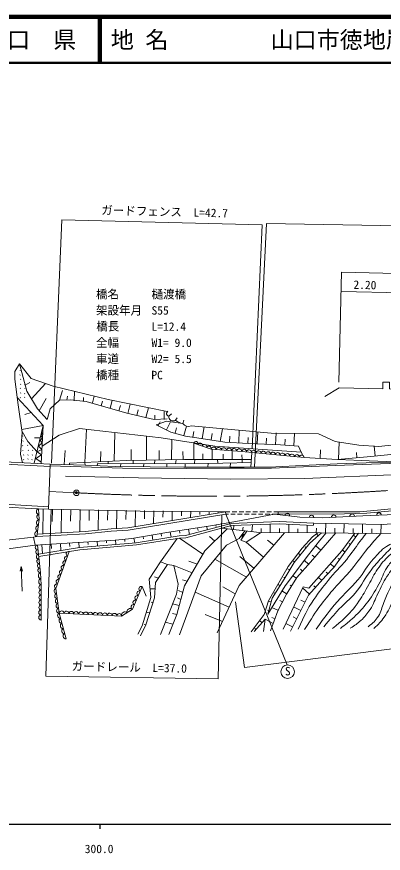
# Model space of a CAD drawing. Units: millimetres, scale not verified. Extents: x 40000 to 680000, y 20000 to 380000.
# Drawn here: x 349977 to 429468, y 198715 to 380000 of the extents above; entities that cross this region are included whole.
import ezdxf
from ezdxf.enums import TextEntityAlignment as Align

# ---------------------------------------------------------------- set-up
doc = ezdxf.new("R2010")
doc.units = ezdxf.units.MM
doc.header["$LTSCALE"] = 1000
doc.header["$PDMODE"] = 32
doc.header["$PDSIZE"] = 500
doc.linetypes.add('CHAIN', pattern=[18.5, 12, -1.5, 3.5, -1.5])
for name, color, linetype, lineweight in [('M-BGD', 7, 'Continuous', 13), ('M-BMK', 2, 'CHAIN', 13), ('M-BMK-SRVR', 3, 'Continuous', 13), ('M-STR-HTXT', 7, 'Continuous', 13), ('M-STR-STR1', 1, 'Continuous', 13), ('M-TTL', 2, 'Continuous', 140), ('M-TTL-BAND', 7, 'Continuous', 25), ('M-TTL-LINE', 7, 'Continuous', 50)]:
    doc.layers.add(name, color=color, linetype=linetype, lineweight=lineweight)
doc.layers.add('M-TTL-TXT', color=7, linetype='Continuous')
doc.styles.add('ＭＳ ゴシック', font='')
doc.styles.get('ＭＳ ゴシック').set_extended_font_data('MS Gothic')

msp = doc.modelspace()

# ---------------------------------------------------------------- linework, layer by layer
at = {"layer": 'M-BGD'}
for p, q in [((420300, 320490), (465284, 319449)), ((350701, 303274), (350730, 303303)), ((350681, 302333), (350752, 302404)), ((350832, 301370), (350903, 301440)), ((350709, 299463), (350780, 299534)), ((350810, 300331), (350880, 300401)), ((351686, 300279), (351757, 300349)), ((351701, 299433), (351772, 299504)), ((351822, 300179), (352799, 300721)), ((353185, 297160), (356216, 300505)), ((355724, 291385), (350099, 297507)), ((350712, 297394), (350783, 297465)), ((350772, 298405), (350842, 298475)), ((351680, 297463), (351751, 297533)), ((351690, 298270), (351761, 298340)), ((359277, 296878), (359883, 298969)), ((360844, 296926), (361001, 297791)), ((362445, 296774), (362543, 298851)), ((364444, 296703), (364482, 297514)), ((366396, 296295), (366787, 297761)), ((354829, 294596), (356348, 297276)), ((368307, 295700), (368566, 296670)), ((370227, 295137), (370682, 296845)), ((372146, 294574), (372453, 295724)), ((374069, 294023), (374610, 296050)), ((353136, 294202), (351766, 293836)), ((376021, 293578), (376341, 294777)), ((377972, 293134), (378538, 295255)), ((381926, 292685), (381958, 294574)), ((382763, 294489), (382434, 294109)), ((383544, 293924), (382968, 293441)), ((379927, 292718), (379942, 293662)), ((380641, 291323), (381069, 292208)), ((382442, 290452), (383298, 292222)), ((384777, 293071), (384417, 292547)), ((386227, 292547), (385991, 291838)), ((355724, 291385), (351096, 290559)), ((364780, 283393), (365136, 290590)), ((384304, 289750), (384617, 290933)), ((386238, 289239), (386769, 291252)), ((388200, 288873), (388367, 290124)), ((390182, 288603), (390593, 291093)), ((394129, 287952), (394586, 290724)), ((398111, 287637), (398248, 290386)), ((351251, 289072), (351322, 289142)), ((355102, 288765), (353845, 288752)), ((371112, 283690), (371248, 289882)), ((383564, 283984), (383621, 288357)), ((392155, 288277), (392384, 289663)), ((396114, 287736), (396182, 289111)), ((400109, 287537), (400173, 288827)), ((402106, 287437), (402235, 290017)), ((404104, 287338), (404169, 288649)), ((406101, 287237), (406245, 289858)), ((408098, 287127), (408172, 288470)), ((410095, 287018), (410242, 289702)), ((351249, 287016), (351319, 287087)), ((351288, 288013), (351358, 288084)), ((352283, 287948), (352354, 288019)), ((352308, 287063), (352378, 287134)), ((388351, 284031), (388352, 287619)), ((419752, 284154), (419901, 287799)), ((427722, 284789), (427526, 286986)), ((351268, 285945), (351339, 286016)), ((351438, 285017), (351509, 285088)), ((352396, 285001), (352466, 285072)), ((352428, 286027), (352499, 286098)), ((353300, 285022), (353370, 285093)), ((353375, 286032), (353446, 286102)), ((360272, 282963), (360519, 286009)), ((368153, 283551), (368224, 285747)), ((374812, 283836), (374811, 286218)), ((380874, 283939), (380838, 286026)), ((386045, 284026), (385975, 285799)), ((390342, 284031), (390360, 285275)), ((394728, 284032), (394728, 285170)), ((396667, 284032), (396699, 285960)), ((398852, 284033), (398816, 285065)), ((400758, 282408), (400951, 285595)), ((415755, 284318), (415830, 286140)), ((423738, 284433), (423640, 285532)), ((351418, 283969), (351488, 284039)), ((352373, 284128), (352444, 284199)), ((353277, 284003), (353348, 284074)), ((364824, 282812), (364780, 283393)), ((369839, 283174), (369838, 283631)), ((372490, 282495), (372542, 283161)), ((375225, 283149), (375234, 283843)), ((377505, 282448), (377568, 283138)), ((379838, 283127), (379921, 283922)), ((382562, 282394), (382511, 283114)), ((384385, 283139), (384577, 284001)), ((386498, 282353), (386498, 283170)), ((388560, 283200), (388630, 284031)), ((391408, 282368), (391460, 283242)), ((393592, 283272), (393539, 284032)), ((396242, 282383), (396303, 283320)), ((398853, 283369), (398852, 284033)), ((412279, 284460), (419575, 284065)), ((419669, 284073), (426372, 283761)), ((426372, 283761), (432152, 283514)), ((355703, 273318), (355619, 267933)), ((357702, 273287), (357661, 270595)), ((359702, 273256), (359624, 268219)), ((361702, 273225), (361663, 270706)), ((363702, 273194), (363629, 268504)), ((365702, 273163), (365665, 270818)), ((367701, 273132), (367634, 268789)), ((369701, 273101), (369667, 270930)), ((371701, 273070), (371639, 269075)), ((373701, 273039), (373670, 271042)), ((375700, 273008), (375646, 269503)), ((377700, 272977), (377673, 271225)), ((379700, 272946), (379657, 270159)), ((381700, 272915), (381678, 271522)), ((383699, 272884), (383667, 270815)), ((385699, 272853), (385683, 271819)), ((387699, 272822), (387678, 271471)), ((389699, 272791), (389688, 272116)), ((391698, 272760), (391689, 272127)), ((393698, 272729), (393693, 272413)), ((396198, 272712), (395255, 272710)), ((395255, 272710), (395337, 272216)), ((395337, 272216), (395875, 272215)), ((395337, 272216), (408633, 239549)), ((396375, 272215), (397375, 272214)), ((397698, 272713), (396698, 272712)), ((397875, 272214), (398875, 272213)), ((399198, 272715), (398198, 272714)), ((399375, 272213), (400375, 272212)), ((400698, 272717), (399698, 272716)), ((400875, 272212), (401875, 272211)), ((402198, 272719), (401198, 272718)), ((402375, 272211), (403375, 272210)), ((403698, 272721), (402698, 272720)), ((403875, 272210), (404875, 272209)), ((405198, 272723), (404198, 272722)), ((405375, 272209), (405912, 272209)), ((406641, 272725), (405698, 272724)), ((405912, 272209), (406661, 272242)), ((406661, 272242), (406641, 272725)), ((416950, 268122), (416976, 270217)), ((420950, 268073), (420976, 270146)), ((383284, 268304), (383471, 267191)), ((385257, 268634), (385350, 268078)), ((387232, 268950), (387413, 267815)), ((389207, 269264), (389297, 268697)), ((391182, 269579), (391299, 268845)), ((393157, 269894), (393216, 269527)), ((395002, 269088), (395028, 269306)), ((396988, 268854), (397091, 269730)), ((398975, 268621), (399062, 269362)), ((400962, 268393), (401123, 269876)), ((402951, 268192), (402952, 269105)), ((404951, 268189), (404953, 270014)), ((406951, 268187), (406952, 269069)), ((408951, 268184), (408953, 269949)), ((410951, 268182), (410952, 269000)), ((412951, 268171), (412971, 269808)), ((414950, 268147), (414963, 269194)), ((418950, 268097), (418963, 269134)), ((422950, 268048), (422962, 269073)), ((424950, 268024), (424975, 270074)), ((426950, 267999), (426962, 269013)), ((428949, 267974), (428974, 270002)), ((354336, 267341), (353652, 267221)), ((371413, 266615), (371478, 265648)), ((373406, 266775), (373448, 266293)), ((375394, 266982), (375559, 265997)), ((377367, 267312), (377449, 266820)), ((379339, 267643), (379517, 266584)), ((381312, 267973), (381401, 267444)), ((390333, 263558), (385248, 266971)), ((392910, 266365), (391752, 267368)), ((405717, 265505), (404392, 266547)), ((415320, 267515), (414958, 267931)), ((423544, 267244), (422997, 267638)), ((355448, 265555), (355573, 263645)), ((357444, 265686), (357506, 264731)), ((359439, 265817), (359539, 264295)), ((361435, 265948), (361485, 265187)), ((363431, 266079), (363505, 264944)), ((365426, 266212), (365465, 265644)), ((367422, 266346), (367492, 265308)), ((369417, 266481), (369452, 265961)), ((403490, 262906), (399751, 266111)), ((412715, 264941), (412499, 265113)), ((415917, 264364), (414836, 265309)), ((422375, 265620), (422102, 265817)), ((401427, 260498), (398333, 263013)), ((411471, 263376), (411012, 263740)), ((414600, 262858), (414060, 263331)), ((421207, 263997), (420567, 264458)), ((382674, 261322), (381173, 261886)), ((384054, 261060), (388007, 259508)), ((389091, 261396), (387327, 262052)), ((399780, 258577), (392940, 262449)), ((410226, 261810), (409997, 261992)), ((413283, 261353), (412361, 262160)), ((418870, 260751), (417949, 261414)), ((420039, 262374), (419719, 262604)), ((350975, 260871), (350740, 259864)), ((351126, 255519), (350975, 260871)), ((350975, 260871), (351266, 259879)), ((409179, 260107), (408715, 260389)), ((411966, 259848), (411505, 260252)), ((417528, 259270), (417111, 259655)), ((380688, 258323), (379861, 258617)), ((386945, 257658), (385927, 257977)), ((408141, 258397), (407909, 258538)), ((410670, 258328), (409844, 258808)), ((416171, 257801), (415381, 258530)), ((377188, 256519), (378020, 254440)), ((379969, 256008), (378881, 256010)), ((385982, 255240), (385096, 255690)), ((397383, 254972), (394698, 256449)), ((407080, 256702), (406644, 256980)), ((409665, 256599), (409252, 256839)), ((413457, 254862), (411963, 256242)), ((414814, 256331), (414419, 256696)), ((385557, 253690), (384856, 254089)), ((396047, 252067), (388650, 255288)), ((406003, 255017), (405785, 255156)), ((408660, 254869), (407480, 255555)), ((379510, 253064), (379114, 253111)), ((385204, 252402), (383787, 252798)), ((405160, 253228), (404598, 253378)), ((407656, 253140), (407065, 253483)), ((411601, 251331), (410021, 252119)), ((412494, 253121), (411584, 253575)), ((378789, 250800), (378059, 250977)), ((384678, 250481), (383773, 250700)), ((394616, 248955), (390810, 250440)), ((404646, 251296), (404364, 251370)), ((406759, 251358), (405289, 251944)), ((383823, 248328), (382201, 248813)), ((403191, 248680), (402645, 249169)), ((403858, 249426), (403505, 246747)), ((406019, 249500), (405284, 249793)), ((409816, 247752), (408317, 248499)), ((410709, 249541), (409919, 249935)), ((377955, 248185), (377641, 248303)), ((401858, 247189), (401585, 247433))]:
    msp.add_line(p, q, dxfattribs=at)
for points in [[(419835, 300797), (420398, 324669), (465380, 323568), (464808, 298909)], [(548778, 312095), (545899, 311997), (534281, 309639), (531678, 308293), (528568, 307612), (525236, 305397), (518821, 304090), (507950, 300080), (504772, 298268), (492060, 295179), (489892, 293308), (476794, 293605), (457280, 289714), (445103, 288586), (428410, 286893), (424134, 287130), (419055, 287932), (415431, 289625), (405184, 289744), (387839, 291348)], [(351208, 283342), (350772, 285215), (351191, 289915), (350300, 295925), (349601, 301428), (349566, 303141), (350545, 304783), (353078, 301586), (357848, 299943), (369842, 297015), (382601, 294432)], [(350545, 304783), (352192, 298845), (354450, 295013), (356569, 292685)], [(357238, 282711), (372912, 282183), (386861, 282068), (396213, 282171), (405257, 282151), (419105, 282767), (436652, 283378), (445840, 284251), (456550, 285193), (463806, 285923), (469263, 286549), (475666, 287536), (482274, 288440), (490013, 289550), (498062, 290537), (502757, 291152), (507351, 292272), (515922, 294071), (526415, 296198), (537822, 298601), (546750, 300400), (553860, 302025), (559265, 303666)], [(360569, 280439), (376400, 280053), (396359, 279756), (412427, 279904), (432921, 280825), (447445, 281865), (466335, 284033), (478720, 285607), (498379, 289011), (513170, 291565), (535030, 295931), (549643, 299466), (559649, 302355)], [(416801, 297722), (419925, 299572), (429336, 299377), (429336, 300837), (430848, 300837), (430848, 299377), (464762, 298456), (468656, 295590)], [(382636, 292842), (379788, 292720), (373883, 294065), (365060, 296651), (361548, 296948), (359277, 296878), (357250, 295009), (356569, 292685)], [(406641, 272725), (424366, 272730), (439653, 274145), (455849, 275630), (469669, 277167), (496922, 281310), (515812, 284725), (535860, 289032), (552223, 292655), (561716, 295302)], [(385991, 291838), (382451, 292342), (380216, 291529)], [(354384, 285743), (352400, 287943), (351167, 290080)], [(353785, 283223), (355724, 291385), (355262, 283155)], [(355474, 286931), (359200, 289309), (363625, 290765), (381327, 288715), (392940, 286903), (411645, 285616), (412279, 284460)], [(380216, 291529), (383402, 289988), (386547, 289094), (390010, 288631), (395142, 287785), (400227, 287505), (407180, 287191), (411094, 286963), (411645, 285616)], [(355278, 283435), (354158, 284275), (355368, 285050), (354384, 285743), (355435, 286234), (354665, 286926), (355514, 287646), (355035, 288142), (355577, 288757), (355203, 289189), (355641, 289908)], [(378112, 283892), (378148, 284104), (378142, 289084)], [(412279, 284460), (398784, 285813), (392128, 286284), (388352, 287619)], [(392282, 284031), (392352, 284031), (392364, 286268)], [(419575, 284065), (426742, 284679), (432586, 285267), (436639, 285232), (445235, 285040), (448986, 284878)], [(357251, 283064), (364824, 282812), (371305, 282506), (378951, 282435), (386217, 282352), (393195, 282373), (399321, 282393), (406186, 282465), (411859, 282743), (419484, 283133), (425754, 283339), (431452, 283486), (435786, 283656), (439045, 283946), (444715, 284430)], [(400856, 284033), (386326, 284030), (373886, 283821), (361391, 283234), (361410, 282926)], [(367404, 282691), (367486, 283185), (382625, 283113), (394680, 283288), (400818, 283407)], [(406661, 272242), (418639, 272231), (425924, 272388), (435271, 273279), (445771, 274292), (449580, 274589)], [(292461, 272957), (294786, 266105), (298193, 258330), (304186, 250241), (311227, 258190), (314931, 260846), (327071, 264211), (343258, 266052), (353652, 267221)], [(353949, 265456), (371405, 266602), (374972, 266911), (382988, 268288), (391569, 269603), (397520, 270600), (405912, 272209)], [(354703, 273333), (354878, 271027), (354336, 267341)], [(354336, 267341), (364887, 267949), (370470, 268514), (374153, 268751), (386951, 270818), (395337, 272216)], [(354410, 267847), (364847, 268449), (370429, 269013), (374097, 269250), (386870, 271313), (395255, 272710)], [(395255, 272710), (376773, 272861), (356885, 273271)], [(446502, 273036), (439477, 272650), (432047, 272146), (425048, 271869), (416395, 271396), (411400, 271571), (405912, 272209)], [(354675, 263498), (363591, 264974), (375881, 266025), (385193, 267475), (386591, 267562), (396455, 270214), (406989, 270595), (414432, 270263), (414291, 269762)], [(394455, 269152), (402623, 268193), (415849, 268175), (433949, 267913), (438806, 263772), (441481, 262619), (445520, 264312), (454252, 269807), (454193, 270693), (446296, 271339), (429454, 269994), (414432, 270263)], [(354758, 262999), (363654, 264472), (375941, 265522), (385248, 266971), (386673, 267060), (396531, 269710), (406987, 270088), (414291, 269762)], [(382955, 246145), (384678, 250481), (386371, 256659), (390737, 264262), (395648, 269012)], [(385283, 246026), (389946, 258857), (395441, 265450), (398231, 266949), (399442, 268566)], [(399909, 268511), (398546, 266582), (399751, 266111), (402809, 268192)], [(353652, 267221), (353949, 265456), (347013, 264513), (346848, 266456)], [(384795, 266900), (381173, 261886), (378708, 258084), (379035, 254164), (377151, 248011), (376260, 246211)], [(393468, 246461), (398185, 256716), (408015, 268185)], [(400785, 246720), (403642, 250481), (404605, 253401), (408852, 260856), (411845, 264852), (414134, 267280), (415252, 268176)], [(416074, 268172), (413505, 265935), (410173, 261744), (408005, 258150), (405375, 254033), (404450, 250559)], [(404450, 250559), (408170, 256694), (413278, 263376), (415611, 266409), (417114, 268157)], [(419210, 268126), (413654, 261832), (410736, 258443), (408500, 254843), (406618, 251278), (404993, 246927)], [(407743, 247280), (412079, 256488), (413297, 256191), (420484, 264259), (423325, 268067)], [(424128, 268055), (418781, 260627), (416984, 258854), (413251, 254639), (409372, 246861)], [(354450, 265489), (355126, 259522), (355283, 256884), (355266, 249266)], [(361379, 264095), (358494, 256073), (359207, 250757), (360674, 245203)], [(376837, 245862), (377955, 248185), (379826, 254054), (380071, 257391), (382674, 261322), (384054, 261060), (384963, 257024), (384613, 254875), (381136, 246139)], [(377188, 256519), (375050, 251588), (372733, 250133), (359207, 250757)], [(401499, 246787), (403858, 249426), (405597, 248542)]]:
    msp.add_lwpolyline(points, dxfattribs=at)
msp.add_circle((408732, 238067), 1485, dxfattribs=at)
for centre, radius, start, end in [((383080, 294078), 647, 177.24555, 260.07407), ((383901, 293331), 939, 173.27828, 303.37078), ((386863, 295875), 4130, 233.67879, 257.80038), ((387186, 292615), 1425, 213.02062, 297.28558), ((388824, 287452), 501, 340.59304, 160.46641), ((389768, 287118), 501, 340.59304, 160.46641), ((390712, 286784), 501, 340.59304, 160.46641), ((391656, 286451), 501, 340.59304, 160.46641), ((392678, 286186), 559, 2.02808, 169.86481), ((393788, 286107), 559, 2.02808, 169.86481), ((394897, 286029), 559, 2.02808, 169.86481), ((396006, 285950), 559, 2.02808, 169.86481), ((397116, 285871), 559, 2.02808, 169.86481), ((398225, 285793), 559, 2.02808, 169.86481), ((399301, 285739), 522, 356.69974, 171.84857), ((400339, 285635), 522, 356.69974, 171.84857), ((401377, 285530), 522, 356.69974, 171.84857), ((402415, 285426), 522, 356.69974, 171.84857), ((403453, 285322), 522, 356.69974, 171.84857), ((404491, 285218), 522, 356.69974, 171.84857), ((405529, 285114), 522, 356.69974, 171.84857), ((406567, 285010), 522, 356.69974, 171.84857), ((407605, 284906), 522, 356.69974, 171.84857), ((408643, 284802), 522, 356.69974, 171.84857), ((409681, 284698), 522, 356.69974, 171.84857), ((410720, 284594), 522, 356.69974, 171.84857), ((411758, 284490), 522, 356.69974, 171.84857), ((354831, 272763), 584, 102.62915, 266.03548), ((354918, 271610), 584, 102.62915, 266.03548), ((408656, 271890), 500, 353.37077, 173.37077), ((413897, 271483), 500, 357.99664, 177.99664), ((418724, 271523), 500, 3.12706, 183.12706), ((422718, 271742), 500, 3.12706, 183.12706), ((428547, 272008), 500, 2.27045, 182.27045), ((354922, 270393), 636, 93.96319, 249.32067), ((354560, 267935), 636, 93.96319, 249.32067), ((354741, 269164), 636, 93.96319, 249.32067), ((399375, 267289), 526, 85.52943, 203.95773), ((354507, 264992), 500, 96.51264, 276.40807), ((354619, 263998), 500, 96.51264, 276.40807), ((354732, 263003), 500, 96.51264, 276.40807), ((360870, 262579), 534, 73.85776, 246.58461), ((361231, 263582), 534, 73.85776, 246.58461), ((354845, 262008), 500, 96.51264, 276.40807), ((354957, 261014), 500, 96.51264, 276.40807), ((360149, 260574), 534, 73.85776, 246.58461), ((360509, 261577), 534, 73.85776, 246.58461), ((355070, 260019), 500, 96.51264, 276.40807), ((355351, 258874), 686, 109.17679, 257.6451), ((359788, 259571), 534, 73.85776, 246.58461), ((355430, 257555), 686, 109.17679, 257.6451), ((359067, 257566), 534, 73.85776, 246.58461), ((359428, 258568), 534, 73.85776, 246.58461), ((355325, 255251), 546, 94.7063, 265.03088), ((355328, 256340), 546, 94.7063, 265.03088), ((358603, 255547), 538, 101.66027, 273.61288), ((358706, 256563), 534, 73.85776, 246.58461), ((377010, 256010), 539, 70.68319, 242.42069), ((355323, 254163), 546, 94.7063, 265.03088), ((358746, 254483), 538, 101.66027, 273.61288), ((358888, 253420), 538, 101.66027, 273.61288), ((376155, 254038), 539, 70.68319, 242.42069), ((376582, 255024), 539, 70.68319, 242.42069), ((355318, 251987), 546, 94.7063, 265.03088), ((355320, 253075), 546, 94.7063, 265.03088), ((359031, 252357), 538, 101.66027, 273.61288), ((375299, 252066), 539, 70.68319, 242.42069), ((375727, 253052), 539, 70.68319, 242.42069), ((355313, 249810), 546, 94.7063, 265.03088), ((355315, 250899), 546, 94.7063, 265.03088), ((359173, 251293), 538, 101.66027, 273.61288), ((359431, 250222), 580, 112.72668, 276.869), ((359726, 250711), 521, 359.69203, 175.02751), ((360767, 250664), 521, 359.69203, 175.02751), ((361807, 250616), 521, 359.69203, 175.02751), ((362848, 250568), 521, 359.69203, 175.02751), ((363888, 250520), 521, 359.69203, 175.02751), ((364929, 250472), 521, 359.69203, 175.02751), ((365969, 250424), 521, 359.69203, 175.02751), ((367010, 250376), 521, 359.69203, 175.02751), ((368050, 250328), 521, 359.69203, 175.02751), ((369090, 250280), 521, 359.69203, 175.02751), ((370131, 250232), 521, 359.69203, 175.02751), ((371171, 250184), 521, 359.69203, 175.02751), ((372212, 250136), 521, 359.69203, 175.02751), ((373428, 250312), 718, 49.80182, 194.47268), ((374586, 251040), 718, 49.80182, 194.47268), ((359725, 249111), 580, 112.72668, 276.869), ((360018, 248000), 580, 112.72668, 276.869), ((360312, 246889), 580, 112.72668, 276.869), ((360605, 245778), 580, 112.72668, 276.869)]:
    msp.add_arc(centre, radius, start, end, dxfattribs=at)
for points, knots in [([(427422, 247401), (428515, 248443), (428874, 248826), (429650, 249866), (430647, 251201), (430822, 252191), (431699, 253608), (432779, 255351), (433325, 256393), (434699, 257915), (435763, 259092), (436407, 259756), (437758, 260588), (438731, 261187), (439375, 261341), (440431, 261776), (441396, 262173), (441903, 262524), (442926, 262726), (444236, 262985), (445012, 262731), (446342, 262845), (447934, 262982), (448791, 263342), (450381, 263499), (452715, 263728), (454045, 263526), (456381, 263736), (458561, 263932), (459792, 264032), (461935, 264479), (463848, 264877), (464867, 265310), (466746, 265845), (468823, 266436), (470006, 266704), (472063, 267360), (473569, 267840), (474065, 268007), (475894, 268661)], [0, 0, 0, 0, 1, 1, 1, 2, 2, 2, 3, 3, 3, 4, 4, 4, 5, 5, 5, 6, 6, 6, 7, 7, 7, 8, 8, 8, 9, 9, 9, 10, 10, 10, 11, 11, 11, 12, 12, 12, 13, 13, 13, 13]), ([(411034, 247315), (412450, 250368), (412849, 251369), (414417, 253727), (415524, 255393), (416245, 256258), (417497, 257817), (418993, 259681), (420024, 260562), (421536, 262412), (422716, 263855), (423255, 264759), (424381, 266243), (424913, 266944), (425081, 267167), (425749, 268032)], [0, 0, 0, 0, 1, 1, 1, 2, 2, 2, 3, 3, 3, 4, 4, 4, 5, 5, 5, 5]), ([(412400, 247181), (414048, 249833), (414497, 250622), (416053, 252676), (417119, 254082), (417758, 254839), (418905, 256181), (420286, 257798), (421191, 258590), (422558, 260220), (424023, 261968), (424681, 263080), (426152, 264824), (427214, 266083), (427579, 266499), (428944, 267985)], [0, 0, 0, 0, 1, 1, 1, 2, 2, 2, 3, 3, 3, 4, 4, 4, 5, 5, 5, 5]), ([(414880, 247302), (416993, 250180), (417587, 251017), (419513, 253242), (421167, 255154), (422296, 256044), (423939, 257965), (425382, 259653), (425870, 260857), (427354, 262509), (428368, 263638), (428894, 264354), (430146, 265212), (431153, 265902), (431981, 265900), (432879, 266727), (433338, 267149), (433533, 267342), (433949, 267913)], [0, 0, 0, 0, 1, 1, 1, 2, 2, 2, 3, 3, 3, 4, 4, 4, 5, 5, 5, 6, 6, 6, 6]), ([(416546, 247763), (418096, 249653), (418530, 250189), (419902, 251653), (421198, 253036), (422149, 253602), (423347, 255069), (424913, 256986), (425454, 258312), (426971, 260267), (427888, 261449), (428445, 262082), (429496, 263148), (430530, 264196), (431060, 264849), (432230, 265744), (432917, 266270), (433395, 266437), (434064, 266984), (434196, 267092), (434244, 267127), (434396, 267264)], [0, 0, 0, 0, 1, 1, 1, 2, 2, 2, 3, 3, 3, 4, 4, 4, 5, 5, 5, 6, 6, 6, 7, 7, 7, 7]), ([(418430, 247434), (419552, 248289), (419881, 248583), (420749, 249389), (422251, 250781), (423018, 251664), (424195, 253339), (425131, 254671), (425486, 255526), (426304, 256933), (427064, 258240), (427375, 259044), (428234, 260289), (429094, 261535), (429645, 262204), (430759, 263229), (431555, 263962), (432120, 264228), (433016, 264833), (434015, 265508), (434360, 265715), (435624, 266485)], [0, 0, 0, 0, 1, 1, 1, 2, 2, 2, 3, 3, 3, 4, 4, 4, 5, 5, 5, 6, 6, 6, 7, 7, 7, 7]), ([(420163, 247443), (421385, 248354), (421742, 248644), (422688, 249492), (423965, 250637), (424658, 251322), (425718, 252670), (426968, 254262), (427510, 255276), (428509, 257036), (429276, 258385), (429433, 259289), (430262, 260600), (430808, 261464), (431209, 261891), (431925, 262620), (433256, 263973), (434289, 264430), (435964, 265323), (436228, 265463), (436360, 265539), (436597, 265655)], [0, 0, 0, 0, 1, 1, 1, 2, 2, 2, 3, 3, 3, 4, 4, 4, 5, 5, 5, 6, 6, 6, 7, 7, 7, 7]), ([(422316, 247515), (423416, 248179), (423804, 248425), (424623, 249175), (425513, 249989), (425932, 250544), (426597, 251551), (427425, 252803), (427620, 253658), (428309, 254992), (429054, 256436), (429369, 257308), (430266, 258661), (431121, 259951), (431571, 260751), (432764, 261736), (433896, 262671), (434710, 262943), (435961, 263711), (436624, 264117), (436833, 264245), (437660, 264749)], [0, 0, 0, 0, 1, 1, 1, 2, 2, 2, 3, 3, 3, 4, 4, 4, 5, 5, 5, 6, 6, 6, 7, 7, 7, 7]), ([(426202, 247816), (427282, 248674), (427749, 249046), (428423, 250089), (429101, 251137), (429086, 251923), (429585, 253068), (430490, 255146), (430907, 256379), (432160, 258268), (433006, 259545), (433614, 260191), (434776, 261188), (435659, 261944), (436176, 262358), (437182, 262940), (437799, 263297), (438033, 263424), (438806, 263772)], [0, 0, 0, 0, 1, 1, 1, 2, 2, 2, 3, 3, 3, 4, 4, 4, 5, 5, 5, 6, 6, 6, 6])]:
    msp.add_open_spline(points, degree=3, knots=knots, dxfattribs=at)
at = {"layer": 'M-BMK'}
msp.add_line((362922, 276834), (357027, 277080), dxfattribs=at)
msp.add_arc((392477, 861993), 585906, 267.10852, 276.88035, dxfattribs=at)
at = {"layer": 'M-BMK-SRVR'}
msp.add_circle((362922, 276834), 600, dxfattribs=at)
msp.add_point((362922, 276834), dxfattribs=at)
at = {"layer": 'M-STR-HTXT'}
for points in [[(357534, 283218), (359760, 335994), (403189, 334924), (401070, 286344)], [(401516, 282416), (404132, 335183), (519835, 333147)], [(357424, 273260), (356264, 237095), (393628, 236489), (394423, 271956)], [(397447, 253233), (399365, 238943), (464508, 247235), (510087, 252986), (546133, 257384), (571985, 260464)]]:
    msp.add_lwpolyline(points, dxfattribs=at)
at = {"layer": 'M-STR-STR1'}
for p, q in [((344045, 283182), (357231, 282519)), ((344065, 283670), (357251, 283064)), ((357251, 283064), (356885, 273271)), ((356905, 273818), (343694, 274552)), ((346018, 273820), (354703, 273333)), ((356885, 273271), (354703, 273333))]:
    msp.add_line(p, q, dxfattribs=at)
at = {"layer": 'M-TTL'}
msp.add_line((680000, 380000), (40000, 380000), dxfattribs=at)
at = {"layer": 'M-TTL-BAND'}
for p, q in [((40000, 205000), (579000, 205000)), ((368000, 205000), (368000, 204000))]:
    msp.add_line(p, q, dxfattribs=at)
at = {"layer": 'M-TTL-LINE'}
for p, q in [((367750, 380000), (367750, 370000)), ((368250, 380000), (368250, 370000)), ((40000, 370000), (680000, 370000))]:
    msp.add_line(p, q, dxfattribs=at)

# ---------------------------------------------------------------- texts
at = {"layer": 'M-BGD', "style": 'ＭＳ ゴシック'}
msp.add_text('2.20', height=1833, rotation=358.598, dxfattribs=at).set_placement((425453, 320430), align=Align.BOTTOM_CENTER)
msp.add_text('S', height=1833, dxfattribs=at).set_placement((408756, 236715), align=Align.BOTTOM_CENTER)
at = {"layer": 'M-STR-HTXT', "style": 'ＭＳ ゴシック'}
for s, rotation, p in [('ガードフェンス\u3000L=42.7', 358.588, (382015, 336284)), ('ガードレール\u3000L=37.0', 358.79, (374364, 237555))]:
    msp.add_text(s, height=1833, rotation=rotation, dxfattribs=at).set_placement(p, align=Align.BOTTOM_CENTER)
for s, p in [('橋名', (367165, 318390)), ('樋渡橋', (379210, 318390)), ('架設年月', (367165, 314890)), ('S55', (379210, 314888)), ('橋長', (367233, 311442)), ('L=12.4', (379210, 311390)), ('全幅', (367165, 307890)), ('W1= 9.0', (379210, 307890)), ('車道', (367165, 304390)), ('W2= 5.5', (379210, 304390)), ('橋種', (367165, 300890)), ('PC', (379169, 300885))]:
    msp.add_text(s, height=1833, dxfattribs=at).set_placement(p, align=Align.BOTTOM_LEFT)
at = {"layer": 'M-TTL-BAND', "style": 'ＭＳ ゴシック'}
msp.add_text('300.0', height=1833, dxfattribs=at).set_placement((367844, 198195), align=Align.BOTTOM_CENTER)
at = {"layer": 'M-TTL-TXT', "style": 'ＭＳ ゴシック'}
msp.add_text('山\u3000口\u3000県', height=3666, dxfattribs=at).set_placement((350375, 375000), align=Align.MIDDLE_CENTER)
for s, p in [('地 名', (370380, 375000)), ('山口市徳地岸見\u3000伊賀地', (405024, 375000))]:
    msp.add_text(s, height=3666, dxfattribs=at).set_placement(p, align=Align.MIDDLE_LEFT)

doc.saveas('drawing.dxf')
